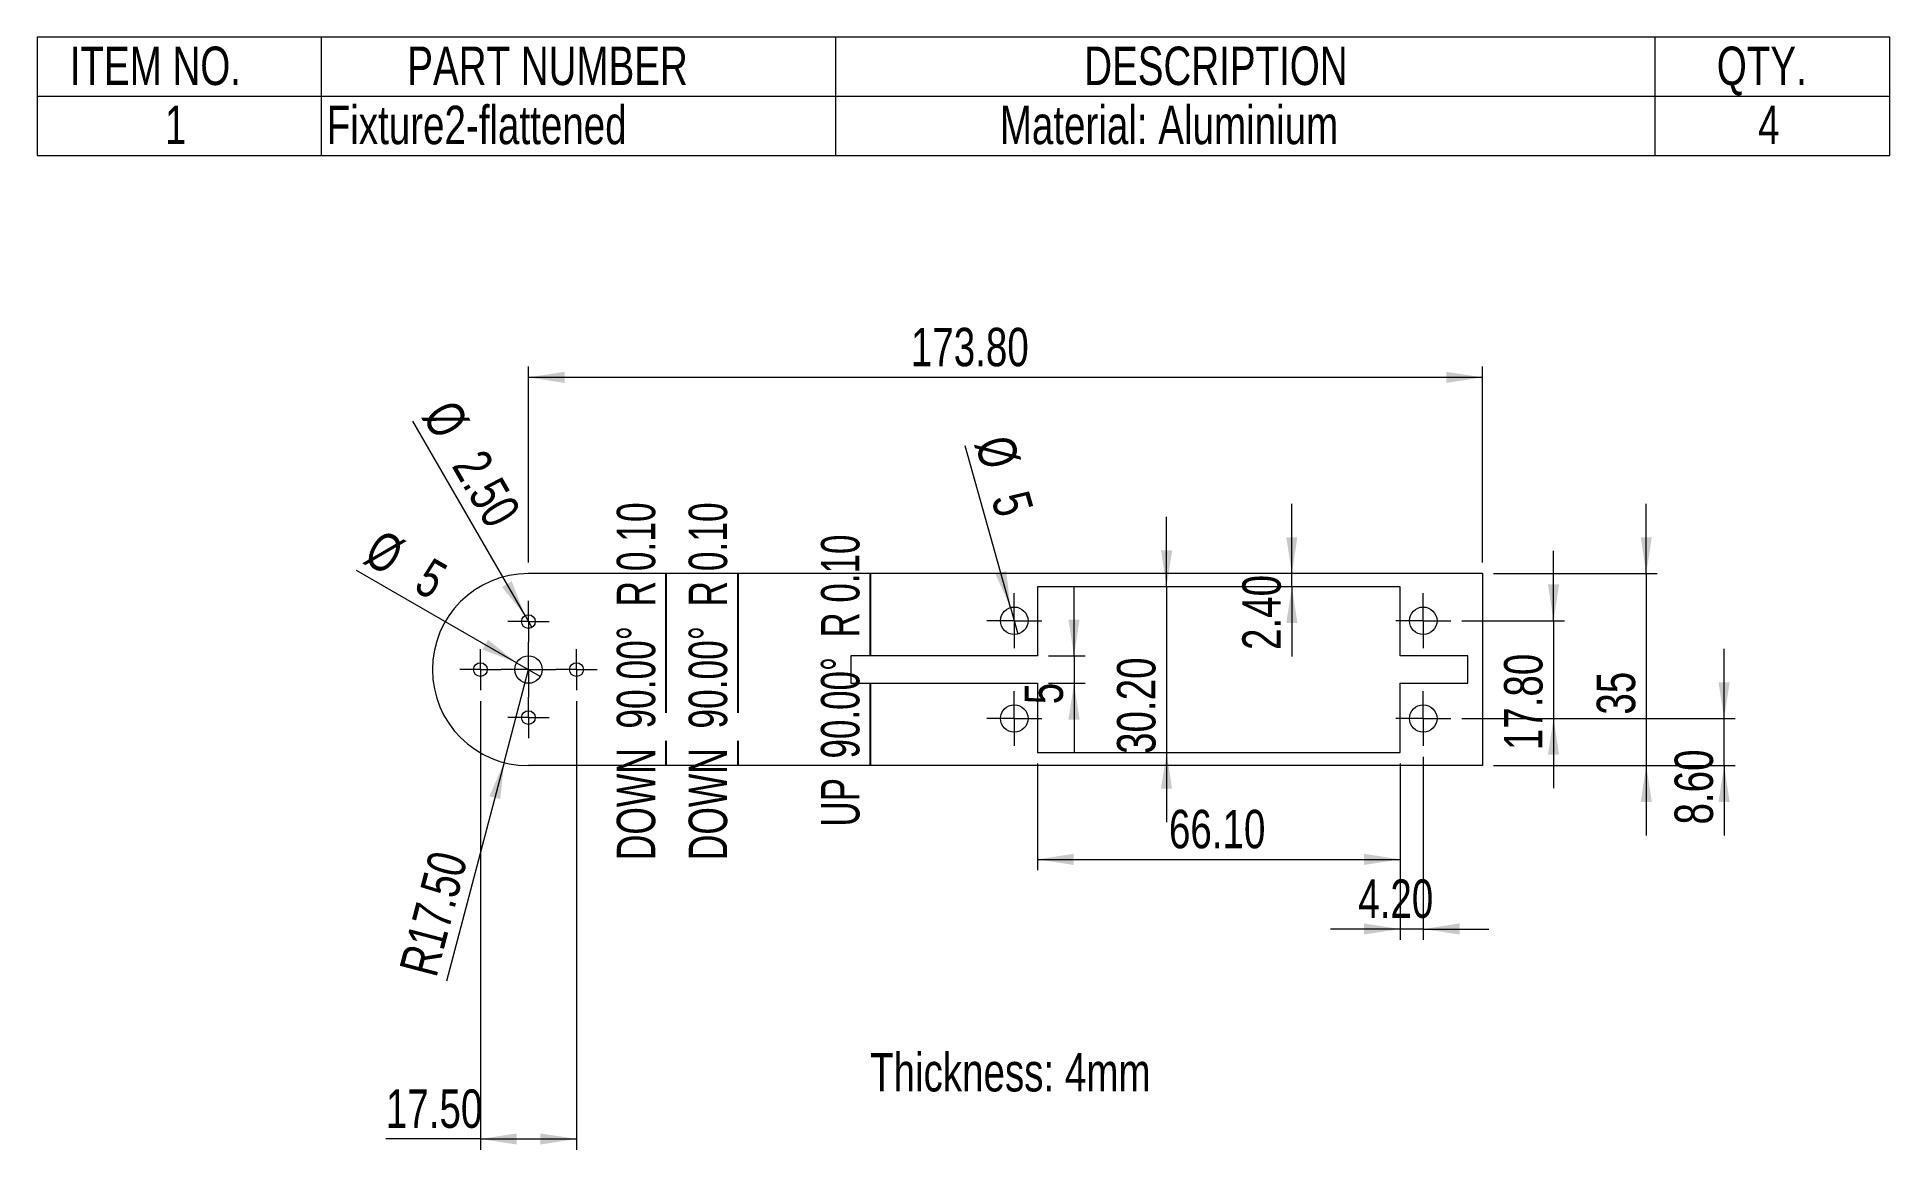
# Model space of a CAD drawing. Header units: millimetres. Extents: x 142 to 480, y 167 to 370.
import ezdxf

# ---------------------------------------------------------------- set-up
doc = ezdxf.new("R2010")
doc.units = ezdxf.units.MM
doc.header["$LTSCALE"] = 2
doc.linetypes.add('CENTERX2', pattern=[20.32, 12.7, -2.54, 2.54, -2.54])
doc.styles.add('SLDTEXTSTYLE0', font='TXT', dxfattribs={"width": 0.75})
doc.styles.add('SLDTEXTSTYLE1', font='TXT', dxfattribs={"width": 0.680556})
doc.styles.add('SLDTEXTSTYLE2', font='TXT', dxfattribs={"width": 0.6875})
doc.dimstyles.new('SLDDIMSTYLE0', dxfattribs={"dimtxt": 7, "dimasz": 6.604, "dimexe": 0, "dimexo": 0.0625, "dimgap": 1.75, "dimtad": 1, "dimrnd": 1e-09, "dimzin": 4, "dimdsep": 46, "dimtxsty": 'SLDTEXTSTYLE0', "dimsah": 1, "dimcen": 0.09, "dimadec": 0, "dimazin": 1, "dimtfac": 1, "dimtofl": 0, "dimtmove": 0, "dimatfit": 3, "dimfxl": 0, "dimfrac": 2, "dimtolj": 1, "dimtzin": 12, "dimarcsym": 0})
doc.dimstyles.new('SLDDIMSTYLE1', dxfattribs={"dimtxt": 7, "dimasz": 6.604, "dimexe": 0, "dimexo": 0.0625, "dimgap": 1.75, "dimtad": 1, "dimrnd": 1e-09, "dimzin": 12, "dimdsep": 46, "dimtxsty": 'SLDTEXTSTYLE0', "dimsah": 1, "dimcen": 0.09, "dimadec": 0, "dimazin": 3, "dimtfac": 1, "dimtmove": 0, "dimatfit": 0, "dimfxl": 0, "dimfrac": 2, "dimtolj": 1, "dimtzin": 12, "dimarcsym": 0})
doc.dimstyles.new('SLDDIMSTYLE2', dxfattribs={"dimtxt": 7, "dimasz": 6.604, "dimexe": 0, "dimexo": 0.0625, "dimgap": 1.75, "dimtad": 1, "dimrnd": 1e-09, "dimzin": 4, "dimdsep": 46, "dimtxsty": 'SLDTEXTSTYLE0', "dimsah": 1, "dimcen": 0, "dimadec": 0, "dimazin": 1, "dimtfac": 1, "dimtofl": 0, "dimtmove": 0, "dimatfit": 3, "dimfxl": 0, "dimfrac": 2, "dimtolj": 1, "dimtzin": 12, "dimarcsym": 0})
doc.dimstyles.new('SLDDIMSTYLE3', dxfattribs={"dimtxt": 7, "dimasz": 6.604, "dimexe": 0, "dimexo": 0.0625, "dimgap": 1.75, "dimtad": 1, "dimrnd": 1e-09, "dimzin": 4, "dimdsep": 46, "dimtxsty": 'SLDTEXTSTYLE0', "dimsah": 1, "dimcen": 0.09, "dimadec": 0, "dimazin": 1, "dimtfac": 1, "dimtmove": 0, "dimatfit": 0, "dimfxl": 0, "dimfrac": 2, "dimtolj": 1, "dimtzin": 12, "dimarcsym": 0})
doc.dimstyles.new('SLDDIMSTYLE4', dxfattribs={"dimtxt": 7, "dimasz": 6.604, "dimexe": 0, "dimexo": 0.0625, "dimgap": 1.75, "dimtad": 1, "dimrnd": 1e-09, "dimzin": 4, "dimdsep": 46, "dimtxsty": 'SLDTEXTSTYLE0', "dimblk1": 'NONE', "dimsah": 1, "dimcen": 0, "dimadec": 0, "dimazin": 1, "dimtfac": 1, "dimtmove": 0, "dimatfit": 3, "dimldrblk": 'NONE', "dimfxl": 0, "dimfrac": 2, "dimtolj": 1, "dimtzin": 12, "dimarcsym": 0})
doc.dimstyles.new('SLDDIMSTYLE5', dxfattribs={"dimtxt": 7, "dimasz": 6.604, "dimexe": 0, "dimexo": 0.0625, "dimgap": 1.75, "dimtad": 1, "dimrnd": 1e-09, "dimzin": 12, "dimdsep": 46, "dimtxsty": 'SLDTEXTSTYLE0', "dimblk1": 'NONE', "dimsah": 1, "dimcen": 0, "dimadec": 0, "dimazin": 3, "dimtfac": 1, "dimtmove": 0, "dimatfit": 3, "dimldrblk": 'NONE', "dimfxl": 0, "dimfrac": 2, "dimtolj": 1, "dimtzin": 12, "dimarcsym": 0})

# ---------------------------------------------------------------- blocks, each defined once
blk = doc.blocks.new('SW_TABLEANNOTATION_0')
at = {"color": 0, "linetype": 'Continuous', "lineweight": 0}
for p, q in [((0, 0), (0, -21.55)), ((337.51, 0), (0, 0)), ((51.76, 0), (51.76, -10.77)), ((145.41, 0), (145.41, -10.77)), ((294.66, 0), (294.66, -10.77)), ((337.51, -21.55), (337.51, 0)), ((0, -10.77), (337.51, -10.77)), ((51.76, -10.77), (51.76, -21.55)), ((145.41, -10.77), (145.41, -21.55)), ((294.66, -10.77), (294.66, -21.55)), ((0, -21.55), (337.51, -21.55))]:
    blk.add_line(p, q, dxfattribs=at)
at = {"color": 0, "linetype": 'Continuous', "lineweight": 0, "char_height": 7, "attachment_point": 1, "style": 'SLDTEXTSTYLE0'}
for s, insert in [('ITEM NO.', (5.95, -1.74)), ('PART NUMBER', (67.44, -1.74)), ('DESCRIPTION', (190.75, -1.74)), ('QTY.', (305.98, -1.74)), ('1', (23.29, -12.51)), ('Fixture2-flattened', (52.76, -12.51)), ('Material: Aluminium', (175.37, -12.51)), ('4', (313.5, -12.51))]:
    blk.add_mtext(s, dxfattribs=dict(at, insert=insert))
blk = doc.blocks.new('_D')
at = {"color": 7, "linetype": 'Continuous', "lineweight": 0}
for p, q in [((231.72, 274.32), (231.72, 310.05)), ((405.52, 308.05), (231.72, 308.05)), ((405.52, 274.32), (405.52, 310.05))]:
    blk.add_line(p, q, dxfattribs=at)
for points in [[(231.72, 308.05), (238.33, 307.03), (238.33, 309.06)], [(405.52, 308.05), (398.91, 309.06), (398.91, 307.03)]]:
    blk.add_solid(points, dxfattribs=at)
at = {"color": 7, "linetype": 'Continuous', "lineweight": 0, "insert": (301.38, 317.07, 2.1), "char_height": 7, "attachment_point": 1, "style": 'SLDTEXTSTYLE0'}
blk.add_mtext('173.80', dxfattribs=at)
blk = doc.blocks.new('_D_1')
at = {"color": 7, "linetype": 'Continuous', "lineweight": 0}
for p, q in [((435.33, 272.32), (435.33, 285.02)), ((407.52, 272.32), (437.33, 272.32)), ((435.33, 272.32), (435.33, 237.32)), ((407.52, 237.32), (437.33, 237.32)), ((435.33, 237.32), (435.33, 224.62))]:
    blk.add_line(p, q, dxfattribs=at)
for points in [[(435.33, 272.32), (436.35, 278.92), (434.32, 278.92)], [(435.33, 237.32), (434.32, 230.71), (436.35, 230.71)]]:
    blk.add_solid(points, dxfattribs=at)
at = {"color": 7, "linetype": 'Continuous', "lineweight": 0, "insert": (426.31, 246.61, 2.1), "char_height": 7, "attachment_point": 1, "rotation": 90, "style": 'SLDTEXTSTYLE0'}
blk.add_mtext('35', dxfattribs=at)
blk = doc.blocks.new('_D_2')
at = {"color": 7, "linetype": 'Continuous', "lineweight": 0}
for q in [(231.72, 254.82), (216.82, 198.03)]:
    blk.add_line((227.28, 237.89), q, dxfattribs=at)
blk.add_solid([(227.28, 237.89), (224.62, 231.76), (226.59, 231.24)], dxfattribs=at)
at = {"color": 7, "linetype": 'Continuous', "lineweight": 0, "insert": (208.14, 200.31, 2.1), "char_height": 7, "attachment_point": 1, "rotation": 75.2955, "style": 'SLDTEXTSTYLE0'}
blk.add_mtext('R17.50', dxfattribs=at)
blk = doc.blocks.new('_D_3')
at = {"color": 7, "linetype": 'Continuous', "lineweight": 0}
for p, q in [((324.42, 237.72), (324.42, 218.25)), ((390.52, 237.72), (390.52, 218.25)), ((324.42, 220.25), (390.52, 220.25))]:
    blk.add_line(p, q, dxfattribs=at)
for points in [[(324.42, 220.25), (331.02, 219.23), (331.02, 221.26)], [(390.52, 220.25), (383.91, 221.26), (383.91, 219.23)]]:
    blk.add_solid(points, dxfattribs=at)
at = {"color": 7, "linetype": 'Continuous', "lineweight": 0, "insert": (348.39, 229.27, 2.1), "char_height": 7, "attachment_point": 1, "style": 'SLDTEXTSTYLE0'}
blk.add_mtext('66.10', dxfattribs=at)
blk = doc.blocks.new('_D_4')
at = {"color": 7, "linetype": 'Continuous', "lineweight": 0}
for p, q in [((370.78, 272.32), (370.78, 285.02)), ((370.78, 269.92), (370.78, 272.32)), ((370.78, 269.92), (370.78, 257.22))]:
    blk.add_line(p, q, dxfattribs=at)
for points in [[(370.78, 272.32), (371.79, 278.92), (369.76, 278.92)], [(370.78, 269.92), (369.76, 263.31), (371.79, 263.31)]]:
    blk.add_solid(points, dxfattribs=at)
at = {"color": 7, "linetype": 'Continuous', "lineweight": 0, "insert": (361.75, 258.39, 2.1), "char_height": 7, "attachment_point": 1, "rotation": 90, "style": 'SLDTEXTSTYLE0'}
blk.add_mtext('2.40', dxfattribs=at)
blk = doc.blocks.new('_D_5')
at = {"color": 7, "linetype": 'Continuous', "lineweight": 0}
for p, q in [((347.96, 269.92), (347.96, 282.62)), ((347.96, 269.92), (347.96, 239.72)), ((347.96, 239.72), (347.96, 227.02))]:
    blk.add_line(p, q, dxfattribs=at)
for points in [[(347.96, 269.92), (348.97, 276.52), (346.94, 276.52)], [(347.96, 239.72), (346.94, 233.11), (348.97, 233.11)]]:
    blk.add_solid(points, dxfattribs=at)
at = {"color": 7, "linetype": 'Continuous', "lineweight": 0, "insert": (338.93, 239.46, 2.1), "char_height": 7, "attachment_point": 1, "rotation": 90, "style": 'SLDTEXTSTYLE0'}
blk.add_mtext('30.20', dxfattribs=at)
blk = doc.blocks.new('_D_6')
at = {"color": 7, "linetype": 'Continuous', "lineweight": 0}
for p, q in [((331.1, 257.32), (331.1, 270.02)), ((326.42, 257.32), (333.1, 257.32)), ((331.1, 257.32), (331.1, 252.32)), ((326.42, 252.32), (333.1, 252.32)), ((331.1, 252.32), (331.1, 239.62))]:
    blk.add_line(p, q, dxfattribs=at)
for points in [[(331.1, 257.32), (332.11, 263.92), (330.08, 263.92)], [(331.1, 252.32), (330.08, 245.71), (332.11, 245.71)]]:
    blk.add_solid(points, dxfattribs=at)
at = {"color": 7, "linetype": 'Continuous', "lineweight": 0, "insert": (322.08, 248.51, 2.1), "char_height": 7, "attachment_point": 1, "rotation": 90, "style": 'SLDTEXTSTYLE0'}
blk.add_mtext('5', dxfattribs=at)
blk = doc.blocks.new('_D_7')
at = {"color": 7, "linetype": 'Continuous', "lineweight": 0}
for p, q in [((418.45, 263.72), (418.45, 276.42)), ((401.72, 263.72), (420.45, 263.72)), ((418.45, 263.72), (418.45, 245.92)), ((401.72, 245.92), (420.45, 245.92)), ((418.45, 245.92), (418.45, 233.22))]:
    blk.add_line(p, q, dxfattribs=at)
for points in [[(418.45, 263.72), (419.47, 270.32), (417.43, 270.32)], [(418.45, 245.92), (417.43, 239.31), (419.47, 239.31)]]:
    blk.add_solid(points, dxfattribs=at)
at = {"color": 7, "linetype": 'Continuous', "lineweight": 0, "insert": (409.43, 240.14, 2.1), "char_height": 7, "attachment_point": 1, "rotation": 90, "style": 'SLDTEXTSTYLE0'}
blk.add_mtext('17.80', dxfattribs=at)
blk = doc.blocks.new('_D_8')
at = {"color": 7, "linetype": 'Continuous', "lineweight": 0}
for q in [(210.64, 300.09), (232.35, 262.48)]:
    blk.add_line((231.1, 264.65), q, dxfattribs=at)
blk.add_solid([(231.1, 264.65), (228.67, 270.88), (226.91, 269.86)], dxfattribs=at)
at = {"color": 7, "linetype": 'Continuous', "lineweight": 0, "char_height": 7, "attachment_point": 1, "rotation": 300, "style": 'SLDTEXTSTYLE0'}
for s, insert in [('%%c', (218.34, 304.53, 2.1)), ('2.50', (223.71, 295.44, 2.1))]:
    blk.add_mtext(s, dxfattribs=dict(at, insert=insert))
blk = doc.blocks.new('_NONE')
blk = doc.blocks.new('_D_9')
at = {"color": 7, "linetype": 'Continuous', "lineweight": 0}
for q in [(200.42, 272.89), (233.89, 253.57)]:
    blk.add_line((229.56, 256.07), q, dxfattribs=at)
blk.add_solid([(229.56, 256.07), (224.35, 260.25), (223.33, 258.49)], dxfattribs=at)
at = {"color": 7, "linetype": 'Continuous', "lineweight": 0, "char_height": 7, "attachment_point": 1, "rotation": 330, "style": 'SLDTEXTSTYLE0'}
for s, insert in [('%%c', (204.87, 280.59, 2.1)), ('5', (214.07, 275.41, 2.1))]:
    blk.add_mtext(s, dxfattribs=dict(at, insert=insert))
blk = doc.blocks.new('_D_10')
at = {"color": 7, "linetype": 'Continuous', "lineweight": 0}
for p, q in [((222.97, 249.07), (222.97, 167.32)), ((240.47, 249.07), (240.47, 167.32)), ((222.97, 169.32), (205.75, 169.32)), ((222.97, 169.32), (240.47, 169.32))]:
    blk.add_line(p, q, dxfattribs=at)
for points in [[(222.97, 169.32), (229.58, 168.3), (229.58, 170.33)], [(240.47, 169.32), (233.87, 170.33), (233.87, 168.3)]]:
    blk.add_solid(points, dxfattribs=at)
at = {"color": 7, "linetype": 'Continuous', "lineweight": 0, "insert": (205.75, 178.34, 2.1), "char_height": 7, "attachment_point": 1, "style": 'SLDTEXTSTYLE0'}
blk.add_mtext('17.50', dxfattribs=at)
blk = doc.blocks.new('_D_11')
at = {"color": 7, "linetype": 'Continuous', "lineweight": 0}
for q in [(311.26, 295.58), (320.89, 261.31)]:
    blk.add_line((319.54, 266.12), q, dxfattribs=at)
blk.add_solid([(319.54, 266.12), (318.73, 272.76), (316.78, 272.21)], dxfattribs=at)
at = {"color": 7, "linetype": 'Continuous', "lineweight": 0, "char_height": 7, "attachment_point": 1, "rotation": 285.7002, "style": 'SLDTEXTSTYLE0'}
for s, insert in [('%%c', (319.8, 297.98, 2.1)), ('5', (322.75, 287.84, 2.1))]:
    blk.add_mtext(s, dxfattribs=dict(at, insert=insert))
blk = doc.blocks.new('_D_12')
at = {"color": 7, "linetype": 'Continuous', "lineweight": 0}
for p, q in [((390.52, 237.72), (390.52, 205.56)), ((394.72, 238.92), (394.72, 205.56)), ((390.52, 207.56), (377.82, 207.56)), ((394.72, 207.56), (390.52, 207.56)), ((394.72, 207.56), (406.66, 207.56))]:
    blk.add_line(p, q, dxfattribs=at)
for points in [[(390.52, 207.56), (383.91, 208.58), (383.91, 206.55)], [(394.72, 207.56), (401.32, 206.55), (401.32, 208.58)]]:
    blk.add_solid(points, dxfattribs=at)
at = {"color": 7, "linetype": 'Continuous', "lineweight": 0, "insert": (382.87, 216.59, 2.1), "char_height": 7, "attachment_point": 1, "style": 'SLDTEXTSTYLE0'}
blk.add_mtext('4.20', dxfattribs=at)
blk = doc.blocks.new('_D_13')
at = {"color": 7, "linetype": 'Continuous', "lineweight": 0}
for p, q in [((449.52, 245.92), (449.52, 258.62)), ((401.72, 245.92), (451.52, 245.92)), ((449.52, 237.32), (449.52, 245.92)), ((407.52, 237.32), (451.52, 237.32)), ((449.52, 237.32), (449.52, 224.62))]:
    blk.add_line(p, q, dxfattribs=at)
for points in [[(449.52, 245.92), (450.53, 252.52), (448.5, 252.52)], [(449.52, 237.32), (448.5, 230.71), (450.53, 230.71)]]:
    blk.add_solid(points, dxfattribs=at)
at = {"color": 7, "linetype": 'Continuous', "lineweight": 0, "insert": (440.49, 226.6, 2.1), "char_height": 7, "attachment_point": 1, "rotation": 90, "style": 'SLDTEXTSTYLE0'}
blk.add_mtext('8.60', dxfattribs=at)
blk = doc.blocks.new('SW_CENTERMARKSYMBOL_0')
at = {"color": 0, "linetype": 'Continuous', "lineweight": 0}
for p, q in [((0, 2.5), (0, 5)), ((-2.5, 0), (-5, 0)), ((0, 0), (-2.5, 0)), ((0, 0), (0, 2.5)), ((0, 0), (0, -2.5)), ((0, 0), (2.5, 0)), ((2.5, 0), (5, 0)), ((0, -2.5), (0, -5))]:
    blk.add_line(p, q, dxfattribs=at)
blk = doc.blocks.new('SW_CENTERMARKSYMBOL_1')
at = {"color": 0, "linetype": 'Continuous', "lineweight": 0}
for p, q in [((0, 2.5), (0, 5)), ((-2.5, 0), (-5, 0)), ((0, 0), (-2.5, 0)), ((0, 0), (0, 2.5)), ((0, 0), (0, -2.5)), ((0, 0), (2.5, 0)), ((2.5, 0), (5, 0)), ((0, -2.5), (0, -5))]:
    blk.add_line(p, q, dxfattribs=at)
blk = doc.blocks.new('SW_CENTERMARKSYMBOL_2')
at = {"color": 0, "linetype": 'Continuous', "lineweight": 0}
for p, q in [((0, 2.5), (0, 5)), ((-2.5, 0), (-5, 0)), ((0, 0), (-2.5, 0)), ((0, 0), (0, 2.5)), ((0, 0), (0, -2.5)), ((0, 0), (2.5, 0)), ((2.5, 0), (5, 0)), ((0, -2.5), (0, -5))]:
    blk.add_line(p, q, dxfattribs=at)
blk = doc.blocks.new('SW_CENTERMARKSYMBOL_3')
at = {"color": 0, "linetype": 'Continuous', "lineweight": 0}
for p, q in [((0, 2.5), (0, 5)), ((-2.5, 0), (-5, 0)), ((0, 0), (-2.5, 0)), ((0, 0), (0, 2.5)), ((0, 0), (0, -2.5)), ((0, 0), (2.5, 0)), ((2.5, 0), (5, 0)), ((0, -2.5), (0, -5))]:
    blk.add_line(p, q, dxfattribs=at)
blk = doc.blocks.new('SW_CENTERMARKSYMBOL_4')
at = {"color": 0, "linetype": 'Continuous', "lineweight": 0}
for p, q in [((0, 2.5), (0, 5)), ((-2.5, 0), (-5, 0)), ((0, 0), (-2.5, 0)), ((0, 0), (0, 2.5)), ((0, 0), (0, -2.5)), ((0, 0), (2.5, 0)), ((2.5, 0), (5, 0)), ((0, -2.5), (0, -5))]:
    blk.add_line(p, q, dxfattribs=at)
blk = doc.blocks.new('SW_CENTERMARKSYMBOL_5')
at = {"color": 0, "linetype": 'Continuous', "lineweight": 0}
for p, q in [((0, 2.5), (0, 3.75)), ((-2.5, 0), (-3.75, 0)), ((0, 0), (-2.5, 0)), ((0, 0), (0, 2.5)), ((0, 0), (0, -2.5)), ((0, 0), (2.5, 0)), ((2.5, 0), (3.75, 0)), ((0, -2.5), (0, -3.75))]:
    blk.add_line(p, q, dxfattribs=at)
blk = doc.blocks.new('SW_CENTERMARKSYMBOL_6')
at = {"color": 0, "linetype": 'Continuous', "lineweight": 0}
for p, q in [((0, 2.5), (0, 3.75)), ((-2.5, 0), (-3.75, 0)), ((0, 0), (-2.5, 0)), ((0, 0), (0, 2.5)), ((0, 0), (0, -2.5)), ((0, 0), (2.5, 0)), ((2.5, 0), (3.75, 0)), ((0, -2.5), (0, -3.75))]:
    blk.add_line(p, q, dxfattribs=at)
blk = doc.blocks.new('SW_CENTERMARKSYMBOL_7')
at = {"color": 0, "linetype": 'Continuous', "lineweight": 0}
for p, q in [((0, 2.5), (0, 3.75)), ((-2.5, 0), (-3.75, 0)), ((0, 0), (-2.5, 0)), ((0, 0), (0, 2.5)), ((0, 0), (0, -2.5)), ((0, 0), (2.5, 0)), ((2.5, 0), (3.75, 0)), ((0, -2.5), (0, -3.75))]:
    blk.add_line(p, q, dxfattribs=at)
blk = doc.blocks.new('SW_CENTERMARKSYMBOL_8')
at = {"color": 0, "linetype": 'Continuous', "lineweight": 0}
for p, q in [((0, 2.5), (0, 3.75)), ((-2.5, 0), (-3.75, 0)), ((0, 0), (-2.5, 0)), ((0, 0), (0, 2.5)), ((0, 0), (0, -2.5)), ((0, 0), (2.5, 0)), ((2.5, 0), (3.75, 0)), ((0, -2.5), (0, -3.75))]:
    blk.add_line(p, q, dxfattribs=at)

msp = doc.modelspace()

# ---------------------------------------------------------------- linework, layer by layer
at = {"color": 7, "linetype": 'Continuous', "lineweight": 15}
for p, q in [((405.518, 272.316), (231.722, 272.316)), ((405.518, 272.316), (405.518, 237.316)), ((390.518, 269.916), (324.418, 269.916)), ((324.418, 269.916), (324.418, 257.316)), ((390.518, 257.316), (390.518, 269.916)), ((290.419, 257.316), (290.419, 252.316)), ((324.418, 257.316), (290.419, 257.316)), ((402.806, 257.316), (390.518, 257.316)), ((402.806, 252.316), (402.806, 257.316)), ((290.419, 252.316), (324.418, 252.316)), ((324.418, 252.316), (324.418, 239.716)), ((390.518, 239.716), (390.518, 252.316)), ((390.518, 252.316), (402.806, 252.316)), ((324.418, 239.716), (390.518, 239.716)), ((405.518, 237.316), (231.722, 237.316))]:
    msp.add_line(p, q, dxfattribs=at)
at = {"color": 7, "linetype": 'CENTERX2'}
for p, q in [((256.771, 272.316), (256.771, 237.316)), ((269.87, 272.316), (269.87, 237.316)), ((293.969, 272.316), (293.969, 257.316)), ((293.969, 252.316), (293.969, 237.316))]:
    msp.add_line(p, q, dxfattribs=at)
at = {"color": 7, "linetype": 'Continuous', "lineweight": 15}
for centre, radius in [((231.722, 263.566), 1.25), ((320.218, 263.716), 2.5), ((394.718, 263.716), 2.5), ((231.722, 254.816), 2.5), ((222.972, 254.816), 1.25), ((240.472, 254.816), 1.25), ((231.722, 246.066), 1.25), ((320.218, 245.916), 2.5), ((394.718, 245.916), 2.5)]:
    msp.add_circle(centre, radius, dxfattribs=at)
msp.add_arc((231.722, 254.816), 17.5, 90, 270, dxfattribs=at)

# ---------------------------------------------------------------- block references
at = {"color": 7, "linetype": 'Continuous', "lineweight": 0}
for name, p in [('SW_TABLEANNOTATION_0', (142.21, 370.039)), ('SW_CENTERMARKSYMBOL_6', (231.722, 263.566)), ('SW_CENTERMARKSYMBOL_3', (320.218, 263.716)), ('SW_CENTERMARKSYMBOL_1', (394.718, 263.716)), ('SW_CENTERMARKSYMBOL_7', (222.972, 254.816)), ('SW_CENTERMARKSYMBOL_4', (231.722, 254.816)), ('SW_CENTERMARKSYMBOL_8', (240.472, 254.816)), ('SW_CENTERMARKSYMBOL_5', (231.722, 246.066)), ('SW_CENTERMARKSYMBOL_2', (320.218, 245.916)), ('SW_CENTERMARKSYMBOL_0', (394.718, 245.916))]:
    msp.add_blockref(name, p, dxfattribs=at)

# ---------------------------------------------------------------- texts
at = {"color": 7, "linetype": 'Continuous', "lineweight": 0, "char_height": 7, "attachment_point": 2, "rotation": 90}
for s, insert, style in [('DOWN  90.00°  R 0.10', (247.81, 252.694), 'SLDTEXTSTYLE2'), ('DOWN  90.00°  R 0.10', (260.909, 252.694), 'SLDTEXTSTYLE2'), ('UP  90.00°  R 0.10', (285.008, 252.818), 'SLDTEXTSTYLE1')]:
    msp.add_mtext(s, dxfattribs=dict(at, insert=insert, style=style))
at = {"color": 7, "linetype": 'Continuous', "lineweight": 0, "insert": (293.936, 184.975), "char_height": 7, "attachment_point": 1, "style": 'SLDTEXTSTYLE0'}
msp.add_mtext('Thickness: 4mm', dxfattribs=at)

# ---------------------------------------------------------------- dimensions: what is measured, and where the dimension line sits
at = {"color": 7, "linetype": 'Continuous', "lineweight": 0}
for base, p1, p2, dimstyle, picture, middle in [((231.722, 308.046), (405.518, 272.316), (231.722, 272.316), 'SLDDIMSTYLE0', '_D', (318.443, 308.046)), ((240.472, 169.316), (222.972, 251.066), (240.472, 251.066), 'SLDDIMSTYLE0', '_D_10', (220.227, 169.316)), ((390.518, 220.246), (324.418, 239.716), (390.518, 239.716), 'SLDDIMSTYLE0', '_D_3', (362.871, 220.246)), ((390.518, 207.564), (394.718, 240.916), (390.518, 239.716), 'SLDDIMSTYLE3', '_D_12', (394.767, 207.564))]:
    dim = msp.add_linear_dim(base=base, p1=p1, p2=p2, dimstyle=dimstyle, dxfattribs=at)
    dim.commit()
    dim.dimension.update_dxf_attribs({"geometry": picture, "text_midpoint": middle, "dimtype": 160})
for p1, p2, dimstyle, picture, middle in [((232.347, 262.483), (231.097, 264.649), 'SLDDIMSTYLE4', '_D_8', (218.926, 285.728)), ((320.894, 261.309), (319.541, 266.123), 'SLDDIMSTYLE5', '_D_11', (313.982, 285.899)), ((233.887, 253.566), (229.557, 256.066), 'SLDDIMSTYLE5', '_D_9', (209.188, 267.826))]:
    dim = msp.add_diameter_dim_2p(p1=p1, p2=p2, dimstyle=dimstyle, dxfattribs=at)
    dim.commit()
    dim.dimension.update_dxf_attribs({"geometry": picture, "text_midpoint": middle, "dimtype": 163})
for base, p1, p2, dimstyle, picture, middle in [((370.777, 272.316), (390.518, 269.916), (405.518, 272.316), 'SLDDIMSTYLE3', '_D_4', (370.777, 270.289)), ((435.332, 237.316), (405.518, 272.316), (405.518, 237.316), 'SLDDIMSTYLE1', '_D_1', (435.332, 254.625)), ((347.958, 239.716), (324.418, 269.916), (324.418, 239.716), 'SLDDIMSTYLE3', '_D_5', (347.958, 253.94)), ((418.45, 245.916), (399.718, 263.716), (399.718, 245.916), 'SLDDIMSTYLE3', '_D_7', (418.45, 254.625)), ((331.098, 252.316), (324.418, 257.316), (324.418, 252.316), 'SLDDIMSTYLE1', '_D_6', (331.098, 253.94)), ((449.518, 245.916), (405.518, 237.316), (399.718, 245.916), 'SLDDIMSTYLE3', '_D_13', (449.518, 238.494))]:
    dim = msp.add_linear_dim(base=base, p1=p1, p2=p2, angle=90, dimstyle=dimstyle, dxfattribs=at)
    dim.commit()
    dim.dimension.update_dxf_attribs({"geometry": picture, "text_midpoint": middle, "dimtype": 160})
dim = msp.add_radius_dim(center=(231.722, 254.816), mpoint=(227.28, 237.889), dimstyle='SLDDIMSTYLE2', dxfattribs=at)
dim.commit()
dim.dimension.update_dxf_attribs({"geometry": '_D_2', "text_midpoint": (221.123, 214.428), "dimtype": 164})

doc.saveas('drawing.dxf')
